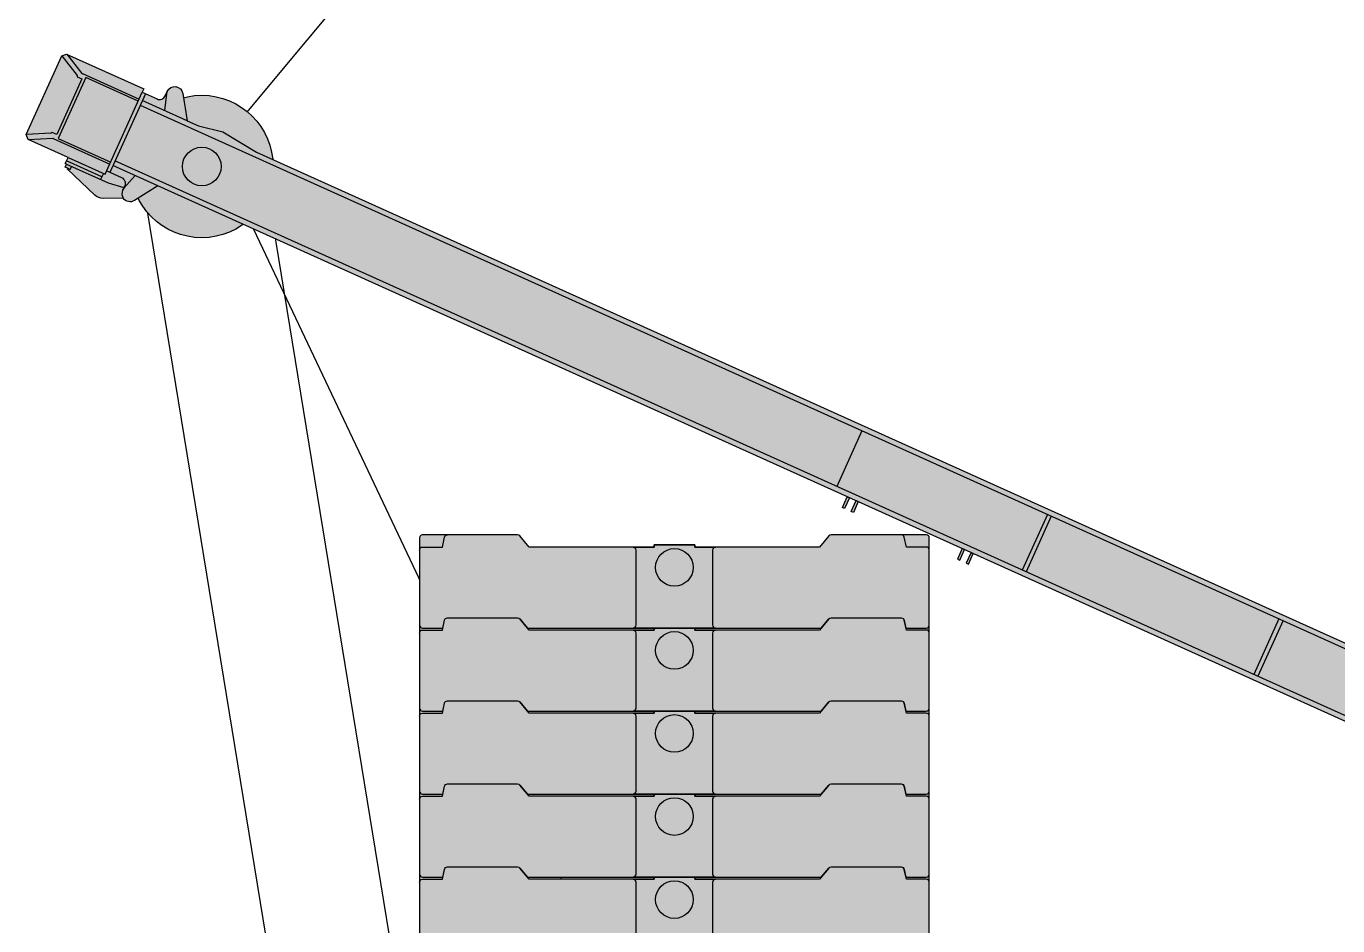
# Model space of a CAD drawing. Header units: millimetres. Extents: x -10000 to 22392, y -19950 to 27002.
# Drawn here: x -9434 to -2990, y 4066 to 8485 of the extents above; entities that cross this region are included whole.
import ezdxf
from ezdxf.enums import TextEntityAlignment as Align

# ---------------------------------------------------------------- set-up
doc = ezdxf.new("R2010")
doc.units = ezdxf.units.MM
doc.set_wipeout_variables(frame=1)
doc.layers.add('Техника. Кран LR 1600', color=250, linetype='Continuous')
doc.layers.add('Техника. Кран LR 1600 Штриховка', color=7, linetype='Continuous', true_color=0xffd147)
doc.styles.add('arial', font='arial.ttf')

# ---------------------------------------------------------------- blocks, each defined once
blk = doc.blocks.new('LR 1600-2-20230825.160853')
at = {"color": 0, "linetype": 'ByBlock', "lineweight": -2, "transparency": 16777216}
blk.add_wipeout([(-10155.723851034692, 63.039140639089965), (-10172.708190015954, 124.01641470519917), (-10200.397497938402, 180.93739458028267), (-10237.886120666273, 231.94032478170357), (-10283.947890817119, 275.3570157396125), (-10337.076232901432, 309.7674064746225), (-10395.533439972212, 334.0460115549795), (-10457.407510057554, 347.3987331591361), (-10520.67468338615, 349.38883420509774), (-10583.26563495562, 339.9512230247092), (-10643.133157435663, 319.39458236370774), (-10698.319120652588, 288.39127307286526), (-10747.018517563141, 247.95534271739507), (-10787.638501919795, 199.4093583929507), (-10818.850486640124, 144.341148571114), (-10839.633598861355, 84.55186885005241), (-10849.3080703643, 21.997090261181256), (-10847.557471242064, -41.27716300092379), (-10834.4390596009, -103.20133436539709), (-10810.381908778088, -161.75002536231386), (-10776.172873331288, -215.0082417891117), (-10732.930852819834, -261.2340288051337), (-10682.07019515102, -298.9154463031482), (-10625.254436484509, -326.82002102329716), (-10564.34189075709, -344.03505794364446), (-10501.324868470416, -349.9974924535536), (-10438.264512756592, -344.5123069134297), (-10377.223384085319, -327.7589092371054), (-10320.197998613206, -300.2852648679918), (-10269.05352669194, -262.9899740786859), (-10225.462787398345, -217.0928808046947), (-10190.85153443606, -164.09517433031488), (-10166.351822982375, -105.73028880956736), (-10152.764982744222, -43.90720658693135), (-10150.000000001604, 0)], dxfattribs=at)
at = {"layer": 'Техника. Кран LR 1600 Штриховка', "true_color": 0xadadad, "transparency": 16777216}
h = blk.add_hatch(color=253, dxfattribs=at)
h.dxf.hatch_style = 1
edge = h.paths.add_edge_path()
edge.add_arc((-10500.00000000194, 0), 350.0000000003342, 0, 360)
at = {"color": 0, "linetype": 'ByBlock', "lineweight": -2, "transparency": 16777216}
blk.add_circle((-10500.00000000194, 0), 350.0000000003342, dxfattribs=at)
blk.add_wipeout([(-145.92275297011838, -175.0000000000009), (-145.92275297011838, -175.0000000000009), (-157.72197543940456, -176.17161952662264), (-169.06039126055475, -179.64072169598876), (-179.4951901210061, -185.27182424671173), (-188.61885155071195, -192.84501018863375), (-237.3039014194319, -242.1549898113699), (-237.3039014194319, -242.1549898113699), (-256.8623617095882, -255.35927830401033), (-280.0000000000209, -259.9999999999982), (-303.13763829045365, -255.35927830401033), (-322.69609858060994, -242.1549898113699), (-371.3811484493144, -192.84501018862647), (-371.3811484493144, -192.84501018862647), (-380.5048098790239, -185.27182424670173), (-390.9396087394789, -179.6407216959733), (-402.27802456063364, -176.17161952660445), (-414.07724702992164, -174.99999999997726), (-421.4515981930708, -175.0000000000009), (-463.70060571337945, -273.47161831921676), (-463.70060571337945, -273.47161831921676), (-464.46062099798837, -274.7085079553799), (-465.54392276227827, -275.6749325475603), (-466.8591878353318, -276.2894217602334), (-468.295538361107, -276.50017368071985), (-484.5000000000018, -276.50017368071985), (-484.5000000000018, -243.00017368072076), (-484.5000000000018, -243.00017368072076), (-490.0350078819538, -228.98949878952044), (-503.65112301529643, -222.54459911336562), (-517.9956327576347, -227.1457254333127), (-525.3224908176016, -240.30826599846387), (-525.5000000000309, -243.00017368072076), (-525.5000000000309, -276.50017368071985), (-538.00000000004, -276.50017368071985), (-538.00000000004, -276.50017368071985), (-540.6787840265943, -275.96733040829986), (-542.9497474683449, -274.44992114902743), (-544.4671567276182, -272.1789577072768), (-545.0000000000391, -269.50017368072076), (-545.0000000000391, -224.35936154139563), (-543.0812807049542, -204.86417302529662), (-537.1453092451293, -175.0000000000009), (-1745.0000000000018, -175.0000000000009), (-1745.0000000000018, -199.02531976882437), (-1745.0000000000018, -199.02531976882437), (-1745.1717751817669, -201.95093976721182), (-1745.6847401900036, -204.8363558530391), (-1746.5318458521106, -207.6419165965026), (-1747.7014512297637, -210.32906794106748), (-1747.7014512297637, -210.32906794106657), (-1789.0426007828532, -291.88145441322104), (-1789.0426007828532, -291.88145441322104), (-1792.24933647333, -295.5675883963677), (-1796.819731923847, -297.2944997884697), (-1801.6628000323126, -296.6499621037401), (-1805.622464722142, -293.78783124118127), (-1805.622464722142, -293.78783124118127), (-1855.8488889219616, -233.93030975784131), (-1855.8488889219616, -233.93030975784131), (-1864.4345434564266, -227.34230532408037), (-1874.9999999999554, -224.99999999999454), (-1885.5654565434843, -227.34230532408037), (-1894.1511110779493, -233.93030975784131), (-1944.3775352777911, -293.78783124118127), (-1944.3775352777911, -293.78783124118127), (-1948.3371999676165, -296.6499621037228), (-1953.180268076073, -297.2944997884488), (-1957.7506635265804, -295.56758839635313), (-1960.9573992170576, -291.88145441322104), (-2002.2985487702558, -210.3290679408483), (-2002.2985487702558, -210.3290679408483), (-2003.4681541479158, -207.64191659628796), (-2004.3152598100241, -204.83635585282718), (-2004.8282248182527, -201.95093976699627), (-2005.0000000000027, -199.02531976860973), (-2005.0000000000027, -199.02531976860973), (-2005.0000000000027, -175.0000000000009), (-10658.227273913337, -175.0000000000291), (-10733.192592166077, -288.6094776600057), (-10733.192592166077, -288.6094776600057), (-10743.923079656095, -299.54435396512326), (-10757.977155813125, -305.64335592890166), (-10773.293132624058, -306.0117794740263), (-10787.624205286706, -300.59557804501765), (-10787.624205286706, -300.59557804501674), (-10876.642904297496, -342.1056791127494), (-10876.642904297496, -342.1056791127494), (-10887.561787269242, -345.9641246957817), (-10899.01853219793, -347.65308985434694), (-10910.58634475925, -347.10965612878135), (-10921.834293063152, -344.3540678756772), (-10921.834293063152, -344.35406787567445), (-11097.000000001939, -283.0000000000882), (-11097.000000001954, -279.0000000000682), (-11110.856406711206, -279.0000000000864), (-11110.856406711206, -263.0000000000091), (-11117.000000001954, -263.0000000000091), (-11117.000000001939, -230.0000000000873), (-11333.000000002055, -230.00000000006185), (-11350.82678132247, -211.82530922314618), (-11350.82678132247, 211.8325595584638), (-11332.900310224248, 230.0000000000109), (-10916.800000002, 230.0000000000109), (-10916.800000002, 212.0000000000009), (-10836.579256509332, 212.0000000000009), (-10836.579256509332, 212.0000000000009), (-10825.09875353837, 214.2836140246527), (-10815.366053073714, 220.78679656439272), (-10808.862870533969, 230.5194970290404), (-10806.579256509303, 242.0000000000009), (-10806.579256509274, 266.5792565073207), (-10806.579256509274, 266.5792565073207), (-10800.946459969775, 287.0461890157494), (-10785.634490194047, 301.74881819379607), (-10764.955807700371, 306.54629810367624), (-10744.734353048338, 300.0874673336575), (-10733.192592166077, 288.60947765996025), (-10658.227273913337, 175.0000000000109), (-10596.824583657119, 175.00000000002274), (-10475.636103149056, 198.51045446057196), (-10284.079266912337, 175.0000000000109), (-1551.0948652052639, 175.00000000008004), (-1522.9601999999904, 280.00000000008004), (-1522.9601999999904, 300.00000000008004), (-1517.960199999989, 305.00000000008004), (-1327.9601999999895, 305.00000000008004), (-1322.9601999999904, 300.00000000008004), (-1322.9601999999904, 280.00000000008004), (-1294.8255347947306, 175.00000000008004), (-489.62903129356255, 175.0000000000009), (-489.62903129356255, 175.0000000000009), (-466.2502621044987, 177.29939188260414), (-443.76744211707864, 184.10944747992198), (-423.04218489425693, 195.16918368261122), (-404.86874857307976, 210.054756029871), (-404.86874857307976, 210.054756029871), (-304.7602827205001, 309.94524397012447), (-304.7602827205001, 309.94524397012447), (-274.8611746093402, 331.7251213186664), (-239.74903682778768, 343.3637425243596), (-202.76030205978532, 343.75518016039223), (-167.40972136907203, 332.8622389602506), (-151.76921949794178, 323.71454093535067), (102.34617075310689, 148.07181140304056), (102.34617075310689, 148.07181140304056), (136.10636707756112, 117.79243117004171), (161.22720451309033, 80.03617010385915), (176.114136567453, 37.199608883694054), (179.82221443674916, -7.998199488783939), (172.11606768101683, -52.68832172333532), (153.48484437541993, -94.0340499343265), (125.11116241016225, -129.4109618246339), (88.79604275701331, -156.5735060305342), (46.844589567339426, -173.79753861394875), (1.9196735634968718, -179.9897631906042), (-33.864601348456745, -176.7857142857165), (-52.67826876426534, -175.0000000000009)], dxfattribs=at)
at = {"layer": 'Техника. Кран LR 1600 Штриховка', "transparency": 16777216}
h = blk.add_hatch(color=256, dxfattribs=at)
h.dxf.hatch_style = 1
edge = h.paths.add_edge_path()
edge.add_line((-52.67826876426261, -175), (-145.9227529701166, -175))
edge.add_arc((-145.9227529701186, -234.9999999999972), 59.99999999999721, 89.99999999999802, 135.3653792667902)
edge.add_line((-188.6188515507092, -192.8450101886338), (-237.3039014194292, -242.1549898113699))
edge.add_arc((-280.0000000000182, -199.9999999999891), 60.00000000000829, 224.6346207332226, 315.3653792667773, ccw=False)
edge.add_line((-322.6960985806072, -242.1549898113699), (-371.3811484493126, -192.8450101886265))
edge.add_arc((-414.0772470299364, -235.0000000000204), 60.00000000004223, 44.63462073320827, 89.99999999998421)
edge.add_line((-414.0772470299198, -174.9999999999782), (-421.4515981930672, -175))
edge.add_line((-421.4515981930672, -175), (-463.7006057133767, -273.4716183192177))
edge.add_arc((-468.2955383610964, -271.500173680764), 4.99999999995675, 269.9999999999095, 336.77836631745856, ccw=False)
edge.add_line((-468.2955383611043, -276.5001736807208), (-484.5, -276.5001736807208))
edge.add_line((-484.5, -276.5001736807208), (-484.5, -243.0001736807208))
edge.add_arc((-505.0000000000146, -243.0001736807208), 20.50000000001455, 0, 180)
edge.add_line((-525.5000000000291, -243.0001736807208), (-525.5000000000291, -276.5001736807208))
edge.add_line((-525.5000000000291, -276.5001736807208), (-538.0000000000364, -276.5001736807208))
edge.add_arc((-538.0000000000364, -269.5001736807208), 7, 180, 270, ccw=False)
edge.add_line((-545.0000000000364, -269.5001736807208), (-545.0000000000364, -224.3593615413956))
edge.add_line((-545.0000000000364, -224.3593615413956), (-543.0812807049515, -204.8641730252966))
edge.add_line((-543.0812807049515, -204.8641730252966), (-537.1453092451266, -175))
edge.add_line((-537.1453092451266, -175), (-1745, -175))
edge.add_line((-1745, -175), (-1745, -199.0253197688253))
edge.add_arc((-1770.000000000196, -199.0253197687871), 25.000000000196, 333.1182950829105, 359.99999999991246, ccw=False)
edge.add_line((-1747.701451229761, -210.3290679410675), (-1789.04260078285, -291.8814544132219))
edge.add_arc((-1797.962020290941, -287.3599551443401), 9.999999999990541, 219.9999999998637, 333.1182950828502, ccw=False)
edge.add_line((-1805.622464722139, -293.7878312411813), (-1855.848888921959, -233.9303097578413))
edge.add_arc((-1874.999999999953, -250.0000000000146), 25.00000000002113, 39.99999999998855, 140.0000000000115)
edge.add_line((-1894.151111077947, -233.9303097578413), (-1944.377535277788, -293.7878312411813))
edge.add_arc((-1952.037979708972, -287.3599551443147), 9.999999999995648, 206.8817049172979, 319.9999999999704, ccw=False)
edge.add_line((-1960.957399217055, -291.8814544132219), (-2002.298548770254, -210.3290679408492))
edge.add_arc((-1980.000000000328, -199.0253197687227), 24.99999999967237, 179.9999999997433, 206.8817049173025, ccw=False)
edge.add_line((-2005, -199.0253197686106), (-2005, -175))
edge.add_line((-2005, -175), (-10658.22727391333, -175.0000000000291))
edge.add_line((-10658.22727391333, -175.0000000000291), (-10733.19259216607, -288.6094776600075))
edge.add_arc((-10766.57925650922, -266.5792565075218), 39.99999999986553, 238.2560776592737, 326.5811391460777, ccw=False)
edge.add_line((-10787.6242052867, -300.5955780450167), (-10876.64290429749, -342.1056791127485))
edge.add_arc((-10902.00000000192, -287.7272118904439), 60.00000000009074, 250.6965300263117, 294.99999999994736, ccw=False)
edge.add_line((-10921.83429306315, -344.3540678756763), (-11097.00000000194, -283.0000000000873))
edge.add_line((-11097.00000000194, -283.0000000000873), (-11097.00000000195, -279.0000000000691))
edge.add_line((-11097.00000000195, -279.0000000000691), (-11110.8564067112, -279.0000000000873))
edge.add_line((-11110.8564067112, -279.0000000000873), (-11110.8564067112, -263.0000000000073))
edge.add_line((-11110.8564067112, -263.0000000000073), (-11117.00000000195, -263.0000000000073))
edge.add_line((-11117.00000000195, -263.0000000000073), (-11117.00000000194, -230.0000000000873))
edge.add_line((-11117.00000000194, -230.0000000000873), (-11333.00000000205, -230.0000000000618))
edge.add_line((-11333.00000000205, -230.0000000000618), (-11350.82678132247, -211.8253092231462))
edge.add_line((-11350.82678132247, -211.8253092231462), (-11350.82678132247, 211.8325595584647))
edge.add_line((-11350.82678132247, 211.8325595584647), (-11332.90031022424, 230.0000000000109))
edge.add_line((-11332.90031022424, 230.0000000000109), (-10916.800000002, 230.0000000000109))
edge.add_line((-10916.800000002, 230.0000000000109), (-10916.800000002, 212))
edge.add_line((-10916.800000002, 212), (-10836.57925650933, 212))
edge.add_arc((-10836.5792565093, 241.9999999999964), 29.99999999999636, 269.9999999999375, 360.0000000000069)
edge.add_line((-10806.5792565093, 242), (-10806.57925650927, 266.5792565073207))
edge.add_arc((-10766.57925650927, 266.5792565073232), 39.99999999999636, 33.41886085405872, 180.0000000000036, ccw=False)
edge.add_line((-10733.19259216607, 288.6094776599602), (-10658.22727391333, 175.0000000000109))
edge.add_line((-10658.22727391333, 175.0000000000109), (-10596.82458365711, 175.0000000000218))
edge.add_line((-10596.82458365711, 175.0000000000218), (-10475.63610314905, 198.5104544605711))
edge.add_line((-10475.63610314905, 198.5104544605711), (-10284.07926691233, 175.0000000000109))
edge.add_line((-10284.07926691233, 175.0000000000109), (-1551.094865205261, 175.00000000008))
edge.add_line((-1551.094865205261, 175.00000000008), (-1522.960199999987, 280.00000000008))
edge.add_line((-1522.960199999987, 280.00000000008), (-1522.960199999987, 300.00000000008))
edge.add_line((-1522.960199999987, 300.00000000008), (-1517.960199999987, 305.00000000008))
edge.add_line((-1517.960199999987, 305.00000000008), (-1327.960199999987, 305.00000000008))
edge.add_line((-1327.960199999987, 305.00000000008), (-1322.960199999987, 300.00000000008))
edge.add_line((-1322.960199999987, 300.00000000008), (-1322.960199999987, 280.00000000008))
edge.add_line((-1322.960199999987, 280.00000000008), (-1294.825534794727, 175.00000000008))
edge.add_line((-1294.825534794727, 175.00000000008), (-489.6290312935598, 175))
edge.add_arc((-489.6290312935539, 295.0000000000031), 120.0000000000031, 269.9999999999972, 314.9375536260408)
edge.add_line((-404.868748573077, 210.0547560298692), (-304.7602827204973, 309.9452439701236))
edge.add_arc((-220.0000000000124, 224.9999999999565), 120.0000000000322, 55.348050736187076, 134.9375536260324, ccw=False)
edge.add_line((-151.769219497939, 323.7145409353507), (102.3461707531096, 148.0718114030387))
edge.add_arc((-7.098321930243401e-12, 4.090949801138777e-12), 180.0000000000055, -100.8440625636938, 55.34805073617508, ccw=False)
edge.add_line((-33.86460134845402, -176.7857142857174), (-52.67826876426261, -175))
edge = h.paths.add_edge_path(flags=16)
edge.add_arc((0, 0), 120, 0, 360)
edge = h.paths.add_edge_path(flags=16)
edge.add_arc((-220.0000000000291, 225), 65.00000000001282, 0, 360)
h = blk.add_hatch(color=256, dxfattribs=at)
h.dxf.hatch_style = 1
h.paths.add_polyline_path([(-6275.114035068284, -233.0000000000073), (-6263.114035068284, -233.0000000000073), (-6263.114035068284, -175.0000000000291), (-6275.114035068284, -175.0000000000291)])
h.paths.add_polyline_path([(-6322.114035068284, -175.0000000000291), (-6322.114035068284, -233.0000000000073), (-6310.114035068284, -233.0000000000146), (-6310.114035068284, -175.0000000000364)])
h.paths.add_polyline_path([(-6895.114035068342, -175.0000000000291), (-6883.114035068313, -175.0000000000291), (-6883.114035068313, -233.0000000000073), (-6895.114035068342, -233.0000000000073)])
h.paths.add_polyline_path([(-6942.114035068313, -175.0000000000291), (-6930.114035068342, -175.0000000000291), (-6930.114035068342, -233.0000000000073), (-6942.114035068313, -233.0000000000073)])
at = {"color": 0, "linetype": 'ByBlock', "lineweight": -2, "transparency": 16777216}
for points in [[(-2005, -175), (-10658.22727391333, -175.0000000000291), (-10733.19259216607, -288.6094776600075, -0.405677048443184), (-10787.6242052867, -300.5955780450167), (-10876.64290429749, -342.1056791127485, -0.1957548321018199), (-10921.83429306315, -344.3540678756763), (-11097.00000000194, -283.0000000000873), (-11097.00000000195, -279.0000000000691), (-11110.8564067112, -279.0000000000873), (-11110.8564067112, -263.0000000000073), (-11117.00000000195, -263.0000000000073), (-11117.00000000194, -230.0000000000873), (-11333.00000000205, -230.0000000000618), (-11350.82678132247, -211.8253092231462), (-11350.82678132247, 211.8325595584647), (-11332.90031022424, 230.0000000000109), (-10916.800000002, 230.0000000000109), (-10916.800000002, 212), (-10836.57925650933, 212, 0.4142135623734503), (-10806.5792565093, 242), (-10806.57925650927, 266.5792565073207, -0.7438925601296039), (-10733.19259216607, 288.6094776599602), (-10658.22727391333, 175.0000000000109), (-10596.82458365711, 175.0000000000218), (-10475.63610314905, 198.5104544605711), (-10284.07926691233, 175.0000000000109), (-1551.094865205261, 175.00000000008)], [(-10806.57925650927, 266.5792565073207, 0.07460699006521723), (-10804.81773609696, 254.8396364614309), (-10780.30611830347, 175.0000000000109)], [(-10780.30611830347, -175.0000000000291), (-10804.81773609697, -254.8396364614673, 0.07460699006187889), (-10806.5792565093, -266.5792565073389)], [(-10916.800000002, -212), (-10836.57925650933, -212, -0.4142135623734147), (-10806.5792565093, -242.0000000000073), (-10806.57925650933, -266.5792565073389, 0.2598100107510561), (-10787.6242052867, -300.5955780450167)]]:
    blk.add_lwpolyline(points, format="xyb", dxfattribs=at)
for points in [[(-11350.81275652134, 211.8253092231316), (-11241.65986715999, 155.3970544166514), (-11239.1094534929, 150), (-11214.56108748814, 150), (-11214.56108748814, -150), (-11239.1094534929, -150), (-11241.65986715999, -155.3970544166696), (-11350.81275652134, -211.8253092231389)], [(-11331.77383212424, 229.7031864511846), (-11225.00000000205, 173.4359229567708), (-11222.00000000195, 173.4359229567708), (-11222.00000000195, 175), (-10917.00000000195, 175)], [(-11117.00000000194, -230.0000000000873), (-10916.800000002, -230.0000000000873), (-10916.800000002, 212)], [(-10900.00000000194, 211.9999999999709), (-10900.00000000194, -212.0000000000291)], [(-10916.800000002, 164), (-11199.800000002, 164), (-11199.800000002, -164), (-10917.00000000205, -164)], [(-10658.22727391333, 175.0000000000109), (-10900.00000000194, 175.0000000000109)], [(-10900.00000000194, 150.0000000000109), (-630.0000000000291, 149.9999999999927)], [(-7010.000000000029, 149.9999999999927), (-7010.000000000029, -150.0000000000073)], [(-6010.000000000029, 150), (-6010.000000000029, -150)], [(-5990.000000000029, 150), (-5990.000000000029, -150)], [(-4762.589762058182, 150), (-4762.589762058182, -150)], [(-4740, 150), (-4740, -150)], [(-11332.09623414245, -229.7031864511991), (-11225.00000000205, -173.435922956829), (-11222.00000000195, -173.435922956829), (-11222.00000000195, -175), (-10917.00000000195, -175)], [(-630.0000000000291, -149.9999999999782), (-10901.00000000004, -150.0000000000364)], [(-10658.22727391333, -175.0000000000291), (-10900.00000000194, -175.0000000000291)], [(-10927.00000000194, -248.0000000000764), (-11117.00000000194, -248.0000000000764)], [(-11110.8564067112, -263.0000000000073), (-10887.00000000194, -263.0000000000873), (-10806.5792565093, -252.3225364803875)], [(-10927.00000000194, -230.0000000000873), (-10927.00000000195, -263.0000000000618)], [(-11097.00000000195, -279.0000000000691), (-11083.1435932927, -279.0000000000473), (-11083.1435932927, -263.0000000000073)]]:
    blk.add_lwpolyline(points, dxfattribs=at)
for points in [[(-6942.114035068313, -175.0000000000291), (-6930.114035068342, -175.0000000000291), (-6930.114035068342, -233.0000000000073), (-6942.114035068313, -233.0000000000073)], [(-6895.114035068342, -175.0000000000291), (-6883.114035068313, -175.0000000000291), (-6883.114035068313, -233.0000000000073), (-6895.114035068342, -233.0000000000073)], [(-6322.114035068284, -175.0000000000291), (-6322.114035068284, -233.0000000000073), (-6310.114035068284, -233.0000000000146), (-6310.114035068284, -175.0000000000364)], [(-6275.114035068284, -233.0000000000073), (-6263.114035068284, -233.0000000000073), (-6263.114035068284, -175.0000000000291), (-6275.114035068284, -175.0000000000291)]]:
    blk.add_lwpolyline(points, close=True, dxfattribs=at)
blk.add_circle((-10500.00000000194, 0), 95.00000000001455, dxfattribs=at)
blk = doc.blocks.new('LR 1600-2-20230827.12261')
at = {"color": 0, "linetype": 'ByBlock', "lineweight": -2, "transparency": 16777216}
blk.add_wipeout([(-1137.8026892228372, 0), (-1129.230998006227, 38.27782406769984), (-1129.230998006227, 38.27782406769984), (-1127.31886085012, 42.94138572464749), (-1123.9698866178376, 46.70827401917154), (-1119.5622128397388, 49.15316413894698), (-1114.5935163450483, 50), (-1114.5935163450483, 50), (-770.2393803500597, 50), (-770.2393803500597, 50), (-766.9642537993162, 49.63808546486143), (-763.8471693689895, 48.5698061435487), (-761.03854281409, 46.846712144592175), (-758.6739051711481, 44.551951836474245), (-721.8783484316516, 0), (721.8783484316517, 0), (758.6739051712359, 44.551951836474245), (758.6739051712359, 44.551951836474245), (761.0385428141406, 46.846712144608546), (763.8471693690176, 48.56980614357349), (766.9642537993299, 49.63808546488099), (770.23938035006, 50), (1114.593516345063, 50), (1114.593516345063, 50), (1119.5622128397513, 49.15316413893697), (1123.969886617849, 46.708274019160626), (1127.318860850136, 42.94138572464112), (1129.2309980062564, 38.27782406769984), (1129.2309980062564, 38.27782406769984), (1137.8026892228374, 0), (1237.5000000000728, 0), (1237.5000000000728, 0), (1243.240251485547, 1.1418070123343114), (1248.1066017178675, 4.393398282205453), (1251.358192987739, 9.259748514525654), (1252.5000000000728, 15), (1252.5000000000728, 15), (1252.5000000000728, 442.9999999999709), (1252.5000000000728, 442.9999999999709), (1251.358192987739, 448.74025148544547), (1248.1066017178675, 453.60660171776544), (1243.240251485547, 456.8581929876368), (1237.5000000000728, 457.9999999999709), (770.23938035006, 458), (770.23938035006, 458), (766.9642537993299, 457.638085464881), (763.8471693690176, 456.56980614357326), (761.0385428141406, 454.84671214460855), (758.6739051712359, 452.5519518364745), (713.6193260492731, 398.0000000000002), (100.00000000007289, 398.0000000000002), (100.00000000007289, 408.0000000000002), (-99.9999999999271, 408.0000000000002), (-99.9999999999271, 398.0000000000002), (-713.6193260492581, 398.0000000000002), (-758.6739051711481, 452.5519518364745), (-758.6739051711481, 452.5519518364745), (-761.03854281409, 454.8467121445924), (-763.8471693689895, 456.56980614354916), (-766.9642537993162, 457.638085464861), (-770.2393803500597, 458), (-1237.499999999927, 458), (-1237.499999999927, 458), (-1243.2402514854014, 456.8581929876659), (-1248.1066017177218, 453.60660171779455), (-1251.358192987593, 448.7402514854746), (-1252.499999999927, 442.9999999999998), (-1252.500000000058, 14.999999999985675), (-1252.500000000058, 14.999999999985675), (-1251.3581929877146, 9.259748514481089), (-1248.106601717809, 4.393398282145654), (-1243.2402514854425, 1.1418070122879271), (-1237.499999999927, 0), (-1237.499999999927, 0)], dxfattribs=at)
at = {"layer": 'Техника. Кран LR 1600 Штриховка', "true_color": 0xadadad, "transparency": 16777216}
h = blk.add_hatch(color=253, dxfattribs=at)
h.dxf.hatch_style = 1
h.paths.add_polyline_path([(-713.6193260492582, 398), (-758.6739051711511, 452.5519518364778, 0.2237400894122626), (-770.2393803500713, 458), (-1114.593516345059, 458.0000000000146, 0.3510661252783433), (-1129.230998006222, 446.2778240677227), (-1140.04202529414, 398), (-1237.499999999915, 398, 0.4142135623730052), (-1252.499999999927, 382.9999999999919), (-1252.500000000058, 14.99999999999079, 0.4142135623731994), (-1237.500000000073, 0), (-1137.802689222837, 0), (-1129.230998006219, 38.27782406773593, -0.3510661252782992), (-1114.593516345088, 50), (-770.2393803500713, 50, -0.2237400894123779), (-758.6739051711469, 44.55195183647271), (-721.8783484316518, 0), (-202.5000000000709, 0, 0.4142135623729906), (-187.5000000000582, 15.00000000000739), (-187.4999999999272, 382.9999999999819, 0.4142135623731993), (-202.49999999994, 398)])
h.paths.add_polyline_path([(721.8783484316518, 0), (758.6739051713805, 44.55195183664972, -0.2237400894120713), (770.2393803499465, 50.00000000000006), (1114.593516345061, 50, -0.3510661252785024), (1129.230998006263, 38.27782406767022), (1137.802689222837, 5.684341886080801e-14), (1237.50000000006, 0, 0.4142135623730949), (1252.500000000073, 15.00000000001273), (1252.500000000073, 382.9999999999582, 0.414213562373095), (1237.500000000031, 398), (1140.04202529414, 398), (1129.23099800626, 446.2778240676856, 0.351066125278486), (1114.593516345105, 457.9999999999782), (770.2393803499474, 458, 0.2237400894120763), (758.6739051713807, 452.5519518366505), (713.619326049273, 398), (202.50000000006, 398, 0.4142135623730025), (187.5000000000728, 383.0000000000175), (187.4999999999563, 14.99999999999199, 0.414213562373187), (202.4999999999436, 0)])
at = {"layer": 'Техника. Кран LR 1600 Штриховка', "true_color": 0x848484, "transparency": 16777216}
h = blk.add_hatch(color=252, dxfattribs=at)
h.dxf.hatch_style = 1
h.paths.add_polyline_path([(-1140.04202529414, 398), (-1129.230998006222, 446.2778240677227, -0.3510661252783432), (-1114.593516345059, 458.0000000000146), (-1237.499999999916, 458, 0.4142135623729708), (-1252.499999999927, 442.9999999999919), (-1252.499999999927, 382.9999999999919, -0.4142135623730054), (-1237.499999999915, 398)])
h.paths.add_polyline_path([(1114.593516345104, 457.9999999999782, -0.3510661252784988), (1129.23099800626, 446.2778240676856), (1140.04202529414, 398), (1237.500000000031, 398, -0.4142135623730949), (1252.500000000073, 382.9999999999582), (1252.500000000073, 442.9999999999582, 0.4142135623730772), (1237.500000000061, 457.9999999999709)])
h = blk.add_hatch(color=252, dxfattribs=at)
h.dxf.hatch_style = 1
edge = h.paths.add_edge_path()
edge.add_arc((-202.5000000000709, 15.00000000001273), 15.00000000001273, 270.0000000000487, 359.9999999999514)
edge.add_line((-187.5000000000582, 15), (-187.4999999999272, 383))
edge.add_arc((-202.49999999994, 382.9999999999873), 15.00000000001273, 4.863619404098376e-11, 89.99999999995137)
edge.add_line((-202.4999999999272, 398), (-99.99999999992724, 398))
edge.add_line((-99.99999999992724, 398), (-99.99999999992724, 408))
edge.add_line((-99.99999999992724, 408), (100.0000000000728, 408))
edge.add_line((100.0000000000728, 408), (100.0000000000728, 398))
edge.add_line((100.0000000000728, 398), (202.5000000000728, 398))
edge.add_arc((202.50000000006, 383.0000000000127), 14.99999999998727, 89.99999999995137, 180.0000000000486)
edge.add_line((187.5000000000728, 383), (187.4999999999563, 15))
edge.add_arc((202.4999999999436, 14.99999999998727), 14.99999999998727, 179.9999999999514, 270.0000000000487)
edge.add_line((202.4999999999563, 0), (-202.5000000000582, 0))
edge = h.paths.add_edge_path(flags=16)
edge.add_arc((7.275957614183426e-11, 298), 92.50000000000439, 0, 360)
at = {"layer": 'Техника. Кран LR 1600 Штриховка', "true_color": 0xadadad, "transparency": 16777216}
h = blk.add_hatch(color=253, dxfattribs=at)
h.dxf.hatch_style = 1
edge = h.paths.add_edge_path()
edge.add_arc((7.275957614183426e-11, 298), 92.50000000000439, 0, 360)
at = {"color": 0, "linetype": 'ByBlock', "lineweight": -2, "transparency": 16777216}
for points in [[(-1237.499999999927, 0), (-1137.802689222837, 0), (-1129.230998006227, 38.27782406769984, -0.35106612527973), (-1114.593516345049, 50), (-770.23938035006, 50, -0.2237400894121385), (-758.6739051711484, 44.55195183647447), (-721.8783484316518, 0), (721.8783484316518, 0), (758.6739051712357, 44.55195183647447, -0.2237400894180361), (770.23938035006, 50), (1114.593516345063, 50, -0.3510661252778881), (1129.230998006256, 38.27782406769984), (1137.802689222837, 0), (1237.500000000073, 0, 0.4142135623725978), (1252.500000000073, 15), (1252.500000000073, 442.9999999999709, 0.4142135623725978), (1237.500000000073, 457.9999999999709), (770.23938035006, 458, 0.2237400894180361), (758.6739051712357, 452.5519518364745), (713.6193260492728, 398), (100.0000000000728, 398), (100.0000000000728, 408), (-99.99999999992724, 408), (-99.99999999992724, 398), (-713.6193260492582, 398), (-758.6739051711484, 452.5519518364745, 0.2237400894121386), (-770.23938035006, 458), (-1237.499999999927, 458, 0.4142135623725978), (-1252.499999999927, 443), (-1252.500000000058, 14.99999999998545, 0.4142135623759365), (-1237.499999999927, 0)], [(-1252.499999999927, 383, -0.4142135623725978), (-1237.499999999927, 398), (-1140.04202529414, 398), (-1129.230998006227, 446.2778240676998, -0.3510661252789719), (-1114.593516345049, 458.0000000000146)], [(1252.500000000073, 383, 0.4142135623740185), (1237.499999999942, 398), (1140.04202529414, 398), (1129.230998006256, 446.2778240676998, 0.351066125278992), (1114.593516345063, 457.9999999999782)]]:
    blk.add_lwpolyline(points, format="xyb", dxfattribs=at)
blk.add_lwpolyline([(-202.5000000000582, 0, 0.4142135623725978), (-187.5000000000582, 15), (-187.4999999999272, 383, 0.4142135623725978), (-202.4999999999272, 398), (-99.99999999992724, 398), (-99.99999999992724, 408), (100.0000000000728, 408), (100.0000000000728, 398), (202.5000000000728, 398, 0.4142135623735923), (187.5000000000728, 383), (187.4999999999563, 15, 0.4142135623735923), (202.4999999999563, 0)], format="xyb", close=True, dxfattribs=at)
blk.add_circle((7.275957614183426e-11, 298), 92.50000000000439, dxfattribs=at)
blk = doc.blocks.new('*U281')
at = {"color": 0, "linetype": 'ByBlock', "lineweight": -2, "transparency": 16777216}
for points in [[(-8571.792782990977, 7816.339064478245), (6953.694810785728, 26436.17799799798)], [(-8362.166943853932, 7601.730100159208), (-6132.815129935656, 2897.639803563128)]]:
    blk.add_lwpolyline(points, dxfattribs=at)
blk.add_lwpolyline([(-7595.532348933908, 3706.149522152326), (-8275.726936647352, 7864.764415574902), (-8867.858629334598, 7767.913713381606), (-8187.664041621156, 3609.298819959029)], close=True, dxfattribs=at)
at = {"layer": 'Defpoints', "color": 250, "linetype": 'ByBlock', "lineweight": -2, "transparency": 16777216, "style": 'arial', "width": 0.8}
blk.add_attdef('МАРКА', text='', height=250, dxfattribs=at).set_placement((-4114.325027266592, 2799.306563451902), align=Align.MIDDLE_CENTER)
at = {"color": 0, "linetype": 'ByBlock', "lineweight": -2, "transparency": 16777216, "rotation": 335.727308813959}
blk.add_blockref('LR 1600-2-20230825.160853', (999.9999999972238, 3499.999999995998), dxfattribs=at)
at = {"color": 0, "linetype": 'ByBlock', "lineweight": -2, "transparency": 16777216}
blk.add_blockref('LR 1600-2-20230827.12261', (-6250, 3917), dxfattribs=at)
blk.add_blockref('LR 1600-2-20230827.12261', (-6250, 4325), dxfattribs=at)
blk.add_blockref('LR 1600-2-20230827.12261', (-6250, 4733), dxfattribs=at)
blk.add_blockref('LR 1600-2-20230827.12261', (-6250, 5141), dxfattribs=at)
blk.add_blockref('LR 1600-2-20230827.12261', (-6250, 5549), dxfattribs=at)

msp = doc.modelspace()

# ---------------------------------------------------------------- block references
at = {"layer": 'Техника. Кран LR 1600'}
msp.add_blockref('*U281', (0, -19.99999999999977), dxfattribs=at)

doc.saveas('drawing.dxf')
